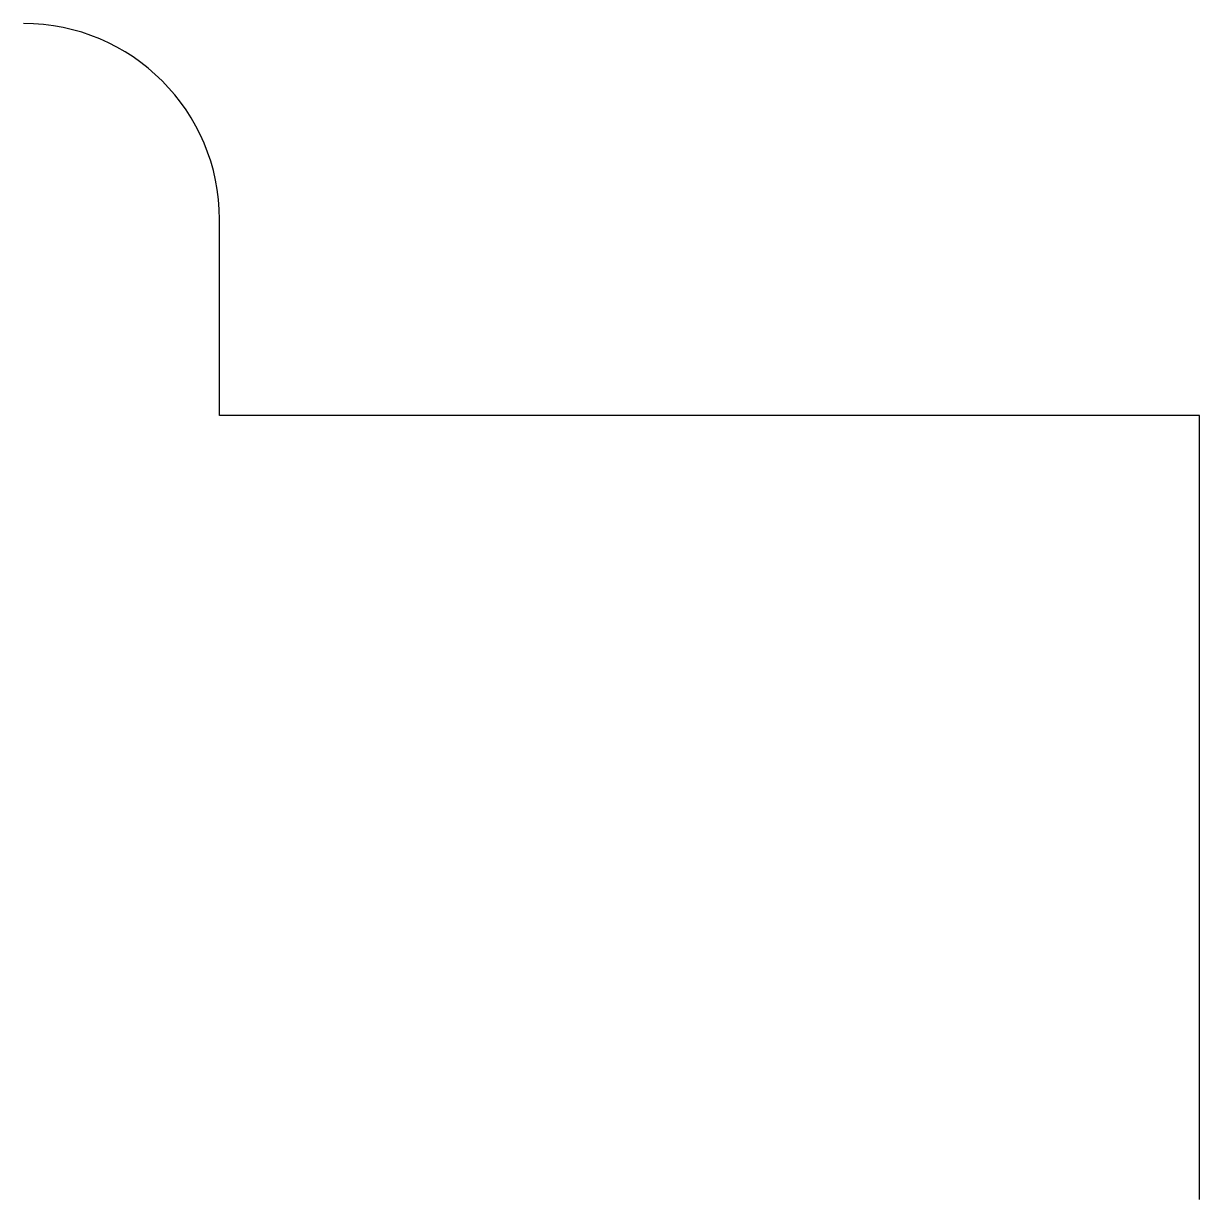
# Model space of a CAD drawing. Extents: x -30 to 0, y 0 to 30.
import ezdxf

# ---------------------------------------------------------------- set-up
doc = ezdxf.new("R2010")
doc.units = 0

msp = doc.modelspace()

# ---------------------------------------------------------------- linework, layer by layer
msp.add_lwpolyline([(0, 0), (0, 20), (-25, 20), (-25, 25)])
msp.add_arc((-30, 25), 5, 0, 90)

doc.saveas('drawing.dxf')
